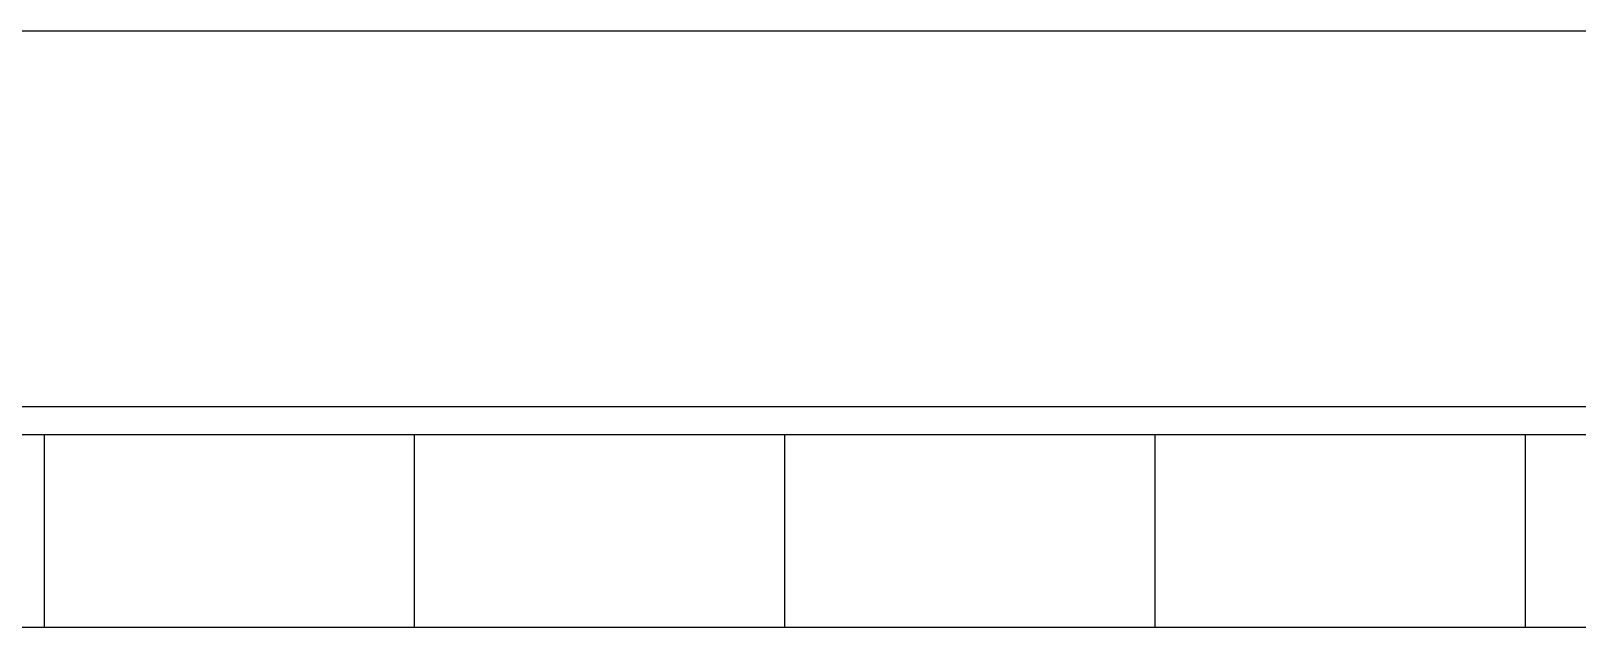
# Model space of a CAD drawing. Extents: x 3792242 to 5145247, y -1546315 to -1031918.
# Drawn here: x 4207697 to 4209367, y -1493650 to -1493006 of the extents above; entities that cross this region are included whole.
import ezdxf

# ---------------------------------------------------------------- set-up
doc = ezdxf.new("R2010")
doc.units = 0
doc.header["$MEASUREMENT"] = 0
doc.layers.add('TENKÁ', color=7, linetype='CONTINUOUS')

msp = doc.modelspace()

# ---------------------------------------------------------------- linework, layer by layer
at = {"layer": 'TENKÁ'}
msp.add_line((4158161.276, -1493005.641), (4217791.276, -1493005.641), dxfattribs=at)
at = {"layer": 'TENKÁ', "color": 8}
for p, q in [((4172111.276, -1493411.477), (4217530.357, -1493411.477)), ((4172111.276, -1493441.477), (4217541.276, -1493441.477)), ((4207711.276, -1493649.641), (4207711.276, -1493441.477)), ((4208111.276, -1493649.641), (4208111.276, -1493441.477)), ((4208511.276, -1493649.641), (4208511.276, -1493441.477)), ((4208911.276, -1493649.641), (4208911.276, -1493441.477)), ((4209311.276, -1493649.641), (4209311.276, -1493441.477)), ((4172111.276, -1493649.641), (4217541.276, -1493649.641))]:
    msp.add_line(p, q, dxfattribs=at)

doc.saveas('drawing.dxf')
